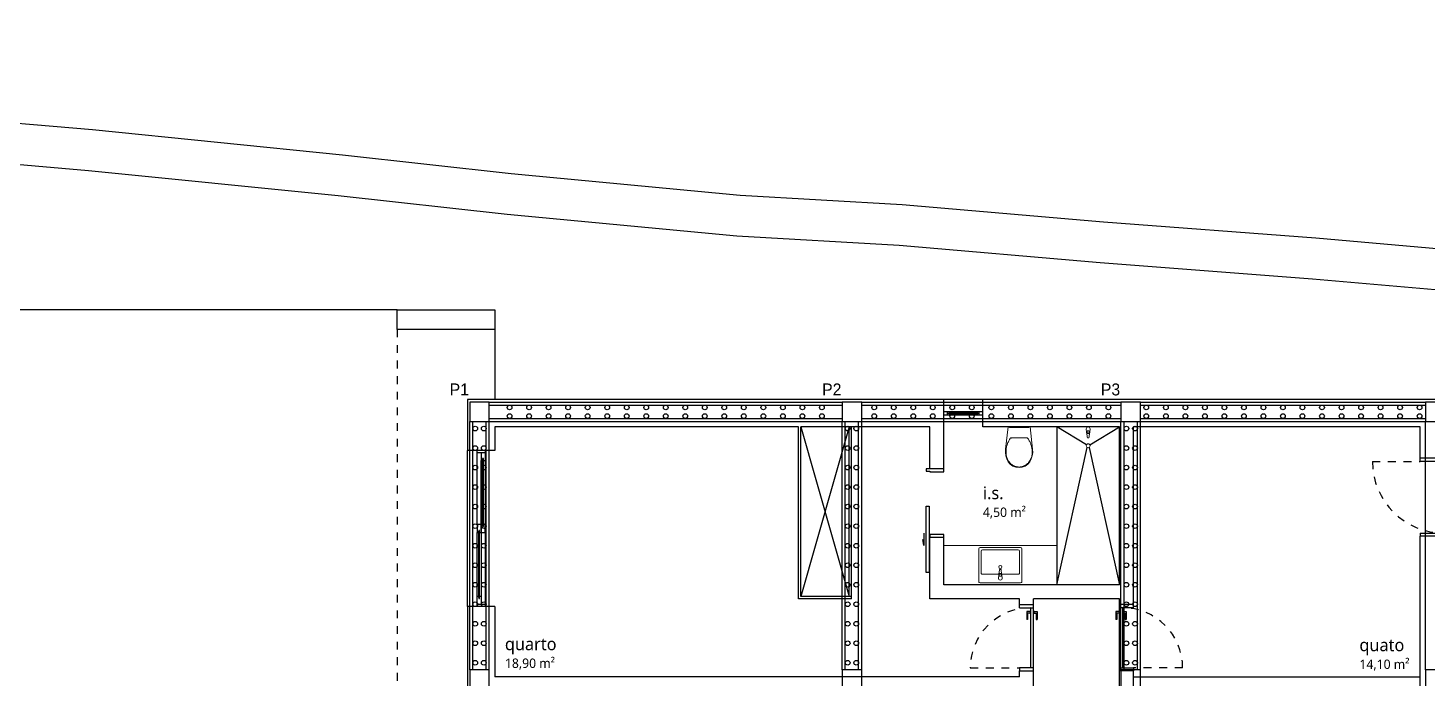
# Model space of a CAD drawing. Header units: millimetres. Extents: x 2071 to 2712, y 1262 to 1380.
# Drawn here: x 2471.84 to 2489.76, y 1369.84 to 1378.16 of the extents above; entities that cross this region are included whole.
import ezdxf
from ezdxf.enums import TextEntityAlignment as Align

# ---------------------------------------------------------------- set-up
doc = ezdxf.new("R2010")
doc.units = ezdxf.units.MM
doc.linetypes.add('Tracejado', pattern=[0.2, 0.1, -0.1])
doc.layers.add('.arquitetura', color=9, linetype='Continuous')
doc.layers.add('.plantas - estrutura em betão', color=8, linetype='Continuous')
doc.styles.add('CYPETXT', font='arial', dxfattribs={"height": 0.2})
doc.styles.add('GENERATED_STYLE_2', font='Trebuchet MS.ttf')

# ---------------------------------------------------------------- blocks, each defined once
blk = doc.blocks.new('sdvdsv')
at = {"layer": '.arquitetura', "ltscale": 0.1}
for p, q in [((464.686, -134.497), (456.742, -134.497)), ((465.936, -134.747), (465.936, -135.647))]:
    blk.add_line(p, q, dxfattribs=at)
at = {"layer": '.arquitetura', "linetype": 'Tracejado', "ltscale": 0.1}
for p, q in [((464.686, -134.747), (464.686, -144.797)), ((477.176, -136.437), (477.786, -136.437)), ((472.026, -139.082), (472.656, -139.082)), ((474.746, -139.082), (474.116, -139.082))]:
    blk.add_line(p, q, dxfattribs=at)
at = {"layer": '.arquitetura', "linetype": 'Continuous'}
for p, q in [((471.686, -135.647), (465.586, -135.647)), ((465.586, -135.647), (465.586, -136.297)), ((471.686, -136.532), (471.686, -135.647)), ((472.186, -135.647), (471.686, -135.647)), ((478.136, -135.647), (472.186, -135.647)), ((472.186, -135.997), (472.186, -135.647)), ((469.826, -135.997), (465.936, -135.997)), ((465.936, -135.997), (465.936, -136.297)), ((469.826, -138.197), (469.826, -135.997)), ((471.506, -135.997), (469.856, -135.997)), ((469.856, -138.167), (469.856, -135.997)), ((470.476, -135.997), (469.856, -138.167)), ((469.856, -135.997), (470.476, -138.167)), ((470.476, -138.167), (470.476, -135.997)), ((470.506, -138.167), (470.506, -135.997)), ((471.506, -136.532), (471.506, -135.997)), ((473.936, -135.997), (472.186, -135.997)), ((473.514, -136.226), (473.136, -135.997)), ((473.136, -135.997), (473.136, -138.017)), ((473.558, -136.225), (473.936, -135.997)), ((473.936, -138.017), (473.936, -135.997)), ((477.786, -135.997), (474.116, -135.997)), ((474.116, -138.272), (474.116, -135.997)), ((477.786, -136.397), (477.786, -135.997)), ((465.936, -136.297), (465.586, -136.297)), ((465.586, -138.297), (465.586, -136.297)), ((473.136, -138.017), (473.523, -136.259)), ((473.548, -136.259), (473.936, -138.017)), ((471.686, -136.532), (471.506, -136.532)), ((478.136, -136.397), (477.786, -136.397)), ((471.506, -138.197), (471.506, -137.412)), ((471.686, -137.412), (471.506, -137.412)), ((471.686, -138.017), (471.686, -137.412)), ((478.136, -137.397), (477.786, -137.397)), ((477.786, -139.847), (477.786, -137.397)), ((473.936, -138.017), (471.686, -138.017)), ((465.586, -138.297), (465.586, -139.547)), ((465.936, -138.297), (465.586, -138.297)), ((465.936, -138.297), (465.936, -139.197)), ((470.506, -138.197), (469.826, -138.197)), ((470.506, -138.167), (469.856, -138.167)), ((470.506, -138.197), (470.506, -138.167)), ((472.656, -138.197), (471.506, -138.197)), ((472.656, -138.272), (472.656, -138.197)), ((472.656, -138.272), (472.836, -138.272)), ((473.936, -138.197), (472.836, -138.197)), ((472.836, -138.272), (472.836, -138.197)), ((473.936, -138.272), (473.936, -138.197)), ((474.116, -138.272), (473.936, -138.272)), ((472.656, -139.197), (465.936, -139.197)), ((472.656, -139.197), (472.656, -139.122)), ((472.656, -139.122), (472.836, -139.122)), ((472.836, -139.452), (472.836, -139.122)), ((473.936, -141.077), (473.936, -139.122)), ((474.116, -139.122), (473.936, -139.122)), ((474.116, -139.847), (474.116, -139.122)), ((474.116, -139.197), (477.786, -139.197))]:
    blk.add_line(p, q, dxfattribs=at)
at = {"layer": '.arquitetura'}
for p, q in [((472.186, -135.802), (471.686, -135.802)), ((471.736, -135.842), (471.736, -135.802)), ((471.751, -135.827), (471.751, -135.817)), ((471.751, -135.817), (471.761, -135.817)), ((471.761, -135.817), (471.761, -135.827)), ((471.761, -135.817), (472.111, -135.817)), ((471.776, -135.802), (471.776, -135.817)), ((472.096, -135.817), (472.096, -135.802)), ((472.111, -135.827), (472.111, -135.817)), ((472.111, -135.817), (472.121, -135.817)), ((472.121, -135.817), (472.121, -135.827)), ((472.136, -135.802), (472.136, -135.842)), ((471.686, -135.842), (472.186, -135.842)), ((471.761, -135.827), (471.751, -135.827)), ((471.761, -135.827), (472.111, -135.827)), ((471.776, -135.827), (471.776, -135.842)), ((472.096, -135.842), (472.096, -135.827)), ((472.121, -135.827), (472.111, -135.827)), ((465.711, -137.247), (465.711, -136.297)), ((465.811, -136.327), (465.711, -136.327)), ((465.761, -136.327), (465.761, -136.427)), ((465.811, -136.297), (465.811, -137.247)), ((465.761, -136.427), (465.781, -136.427)), ((465.761, -137.247), (465.761, -136.427)), ((465.781, -136.402), (465.781, -136.412)), ((465.791, -136.402), (465.781, -136.402)), ((465.781, -136.412), (465.791, -136.412)), ((465.781, -137.262), (465.781, -136.412)), ((465.791, -136.412), (465.791, -136.402)), ((465.791, -137.262), (465.791, -136.412)), ((465.791, -136.427), (465.811, -136.427)), ((477.786, -136.437), (477.786, -136.397)), ((478.136, -136.437), (477.786, -136.437)), ((465.761, -137.247), (465.711, -137.247)), ((465.711, -137.247), (465.711, -137.347)), ((465.781, -137.247), (465.761, -137.247)), ((465.761, -137.247), (465.761, -137.347)), ((465.761, -137.347), (465.761, -137.247)), ((465.811, -137.247), (465.791, -137.247)), ((465.811, -137.347), (465.811, -137.247)), ((465.711, -137.347), (465.731, -137.347)), ((465.711, -138.297), (465.711, -137.347)), ((465.731, -137.322), (465.731, -137.332)), ((465.741, -137.322), (465.731, -137.322)), ((465.731, -137.332), (465.741, -137.332)), ((465.731, -138.182), (465.731, -137.332)), ((465.741, -137.332), (465.741, -137.322)), ((465.741, -138.182), (465.741, -137.332)), ((465.741, -137.347), (465.761, -137.347)), ((465.761, -137.347), (465.811, -137.347)), ((465.761, -137.347), (465.761, -138.267)), ((465.781, -137.262), (465.781, -137.272)), ((465.791, -137.262), (465.781, -137.262)), ((465.781, -137.272), (465.791, -137.272)), ((465.791, -137.272), (465.791, -137.262)), ((465.811, -137.347), (465.811, -138.297)), ((477.786, -137.357), (477.786, -137.397)), ((477.786, -137.357), (478.136, -137.357)), ((465.731, -138.167), (465.711, -138.167)), ((465.711, -138.267), (465.811, -138.267)), ((465.731, -138.182), (465.731, -138.192)), ((465.741, -138.182), (465.731, -138.182)), ((465.731, -138.192), (465.741, -138.192)), ((465.761, -138.167), (465.741, -138.167)), ((465.741, -138.192), (465.741, -138.182)), ((472.656, -138.312), (472.656, -138.272)), ((472.656, -138.312), (472.836, -138.312)), ((472.796, -138.312), (472.796, -139.082)), ((472.836, -139.122), (472.836, -138.272)), ((473.936, -139.122), (473.936, -138.272)), ((474.116, -138.312), (473.936, -138.312)), ((473.976, -138.312), (473.976, -139.082)), ((474.116, -138.312), (474.116, -138.272)), ((472.791, -138.362), (472.749, -138.362)), ((472.749, -138.362), (472.749, -138.462)), ((472.761, -138.462), (472.749, -138.462)), ((472.791, -138.382), (472.761, -138.382)), ((472.761, -138.382), (472.761, -138.462)), ((472.791, -138.352), (472.791, -138.392)), ((472.791, -138.352), (472.796, -138.352)), ((472.791, -138.392), (472.796, -138.392)), ((472.836, -138.352), (472.841, -138.352)), ((472.836, -138.392), (472.841, -138.392)), ((472.841, -138.352), (472.841, -138.392)), ((472.841, -138.362), (472.883, -138.362)), ((472.841, -138.382), (472.871, -138.382)), ((472.871, -138.382), (472.871, -138.462)), ((472.871, -138.462), (472.883, -138.462)), ((472.883, -138.362), (472.883, -138.462)), ((473.931, -138.362), (473.889, -138.362)), ((473.889, -138.362), (473.889, -138.462)), ((473.901, -138.462), (473.889, -138.462)), ((473.931, -138.382), (473.901, -138.382)), ((473.901, -138.382), (473.901, -138.462)), ((473.936, -138.352), (473.931, -138.352)), ((473.931, -138.352), (473.931, -138.392)), ((473.936, -138.392), (473.931, -138.392)), ((473.981, -138.352), (473.976, -138.352)), ((473.981, -138.392), (473.976, -138.392)), ((473.981, -138.352), (473.981, -138.392)), ((473.981, -138.362), (474.023, -138.362)), ((473.981, -138.382), (474.011, -138.382)), ((474.011, -138.382), (474.011, -138.462)), ((474.011, -138.462), (474.023, -138.462)), ((474.023, -138.362), (474.023, -138.462)), ((472.656, -139.082), (472.656, -139.122)), ((472.836, -139.082), (472.656, -139.082)), ((473.936, -139.082), (474.116, -139.082)), ((474.116, -139.082), (474.116, -139.122))]:
    blk.add_line(p, q, dxfattribs=at)
at = {"layer": '.arquitetura', "linetype": 'Continuous', "lineweight": 5}
blk.add_line((473.136, -137.517), (471.686, -137.517), dxfattribs=at)
at = {"layer": '.arquitetura', "linetype": 'Continuous', "flags": 128}
blk.add_lwpolyline([(495.07, -135.125), (493.48, -134.982), (488.171, -134.53), (485.865, -134.359), (479.889, -133.881), (476.452, -133.58), (473.731, -133.373), (471.152, -133.15), (469.078, -133.03), (466.148, -132.754), (463.987, -132.515), (460.783, -132.192), (458.964, -132.037), (456.792, -131.868), (453.072, -131.659), (451.177, -131.425), (449.554, -131.238), (447.517, -131.109), (446.351, -131.089), (444.885, -130.958), (444.047, -130.887)], dxfattribs=at)
at = {"layer": '.arquitetura', "linetype": 'Continuous'}
blk.add_lwpolyline([(495.07, -135.652), (493.434, -135.505), (488.13, -135.054), (485.825, -134.882), (479.845, -134.404), (476.409, -134.103), (473.688, -133.896), (471.114, -133.674), (469.038, -133.553), (466.094, -133.277), (463.932, -133.037), (460.734, -132.715), (458.922, -132.56), (456.757, -132.392), (453.025, -132.182), (451.115, -131.946), (449.507, -131.761), (447.496, -131.634), (446.323, -131.613), (444.84, -131.481), (444.047, -131.413)], dxfattribs=at)
blk.add_lwpolyline([(464.686, -134.497), (465.936, -134.497), (465.936, -134.747), (464.686, -134.747)], close=True, dxfattribs=at)
at = {"layer": '.arquitetura', "linetype": 'Continuous', "lineweight": 5}
for points in [[(472.808, -136.406), (472.789, -136.444), (472.763, -136.474), (472.73, -136.498), (472.692, -136.512), (472.651, -136.517), (472.61, -136.512), (472.572, -136.498), (472.538, -136.474), (472.513, -136.444), (472.494, -136.406), (472.481, -136.366), (472.476, -136.324), (472.478, -136.282), (472.51, -135.997), (472.792, -135.997), (472.824, -136.282), (472.826, -136.324), (472.82, -136.366)], [(472.774, -135.997), (472.774, -136.002), (472.528, -136.002), (472.528, -135.997)]]:
    blk.add_lwpolyline(points, close=True, dxfattribs=at)
for points in [[(473.518, -136.074, 0.545546), (473.553, -136.074, 0.12102), (473.557, -136.064), (473.561, -136.022, 1), (473.511, -136.022), (473.515, -136.064, 0.12102)], [(473.522, -136.062, 1), (473.549, -136.062), (473.549, -136.047), (473.522, -136.047)], [(472.151, -137.992), (472.671, -137.992, 0.414214), (472.686, -137.977), (472.686, -137.557, 0.414214), (472.671, -137.542), (472.151, -137.542, 0.414214), (472.136, -137.557), (472.136, -137.977, 0.414214)], [(472.166, -137.587), (472.166, -137.867, 0.414214), (472.181, -137.882), (472.641, -137.882, 0.414214), (472.656, -137.867), (472.656, -137.587, 0.414214), (472.641, -137.572), (472.181, -137.572, 0.414214)], [(472.424, -137.892, 1), (472.397, -137.892), (472.397, -137.907), (472.424, -137.907)]]:
    blk.add_lwpolyline(points, format="xyb", close=True, dxfattribs=at)
for points in [[(473.553, -136.074), (473.547, -136.127, -0.882566), (473.525, -136.127), (473.518, -136.074)], [(472.393, -137.881, 0.12102), (472.39, -137.89), (472.386, -137.932, 1), (472.436, -137.932), (472.432, -137.89, 0.12102), (472.428, -137.881, 0.545546), (472.393, -137.881), (472.4, -137.828, -0.882566), (472.422, -137.828), (472.428, -137.881)]]:
    blk.add_lwpolyline(points, format="xyb", dxfattribs=at)
at = {"layer": '.arquitetura'}
for points in [[(471.506, -136.532), (471.461, -136.532), (471.461, -136.562), (471.506, -136.562), (471.506, -136.572), (471.686, -136.572), (471.686, -136.532)], [(471.433, -137.355), (471.433, -137.517), (471.42, -137.436)], [(471.686, -137.412), (471.686, -137.372), (471.506, -137.372), (471.506, -137.412)]]:
    blk.add_lwpolyline(points, dxfattribs=at)
blk.add_lwpolyline([(471.501, -137.861), (471.461, -137.861), (471.461, -137.011), (471.501, -137.011)], close=True, dxfattribs=at)
at = {"layer": '.arquitetura', "linetype": 'Continuous', "lineweight": 5}
for centre, radius in [((473.536, -136.237), 0.025), ((472.411, -137.79), 0.02)]:
    blk.add_circle(centre, radius, dxfattribs=at)
at = {"layer": '.arquitetura', "linetype": 'Tracejado', "ltscale": 0.1}
for centre, radius, start, end in [((478.096, -136.437), 0.92, 180, 270), ((472.796, -139.082), 0.77, 90, 180), ((473.976, -139.082), 0.77, 0, 90)]:
    blk.add_arc(centre, radius, start, end, dxfattribs=at)
at = {"layer": '.arquitetura', "linetype": 'Continuous', "lineweight": 5}
blk.add_rational_spline([(472.484, -136.321), (472.481, -136.223), (472.542, -136.138), (472.596, -136.138), (472.651, -136.138), (472.705, -136.138), (472.76, -136.138), (472.821, -136.223), (472.818, -136.321), (472.825, -136.421), (472.732, -136.488), (472.696, -136.51), (472.651, -136.51), (472.606, -136.51), (472.57, -136.488), (472.477, -136.421), (472.484, -136.321)], [1, 0.962013989185, 1, 1, 1, 1, 1, 0.962013989185, 1, 0.90031906162, 1, 0.951314946504, 1, 0.951314946504, 1, 0.90031906162, 1], degree=2, knots=[0, 0, 0, 0.553021, 0.553021, 1.553021, 1.553021, 2.553021, 2.553021, 3.106041, 3.106041, 4.00663, 4.00663, 4.633273, 4.633273, 5.259917, 5.259917, 6.160506, 6.160506, 6.160506], dxfattribs=at)
at = {"layer": '.arquitetura', "char_height": 0.16, "width": 1.63695, "attachment_point": 1, "style": 'GENERATED_STYLE_2'}
for s, insert in [('i.s.\\P{\\H0.75x;4,50 m²}', (472.187, -136.762)), ('quarto\\P{\\H0.75x;18,90 m²}', (466.066, -138.696)), ('quato\\P{\\H0.75x;14,10 m²}', (477.01, -138.709))]:
    blk.add_mtext(s, dxfattribs=dict(at, insert=insert))

msp = doc.modelspace()

# ---------------------------------------------------------------- linework, layer by layer
at = {"layer": '.plantas - estrutura em betão'}
for p, q in [((2477.75133, 1373.37061), (2482.27133, 1373.37061)), ((2477.75133, 1373.33061), (2482.27133, 1373.33061)), ((2482.52133, 1373.37061), (2485.84133, 1373.37061)), ((2482.52133, 1373.33061), (2485.84133, 1373.33061)), ((2486.09133, 1373.37061), (2489.74132, 1373.37061)), ((2486.09133, 1373.33061), (2489.74132, 1373.33061)), ((2477.50133, 1369.94061), (2477.50133, 1373.12061)), ((2477.54133, 1369.94061), (2477.54133, 1373.12061)), ((2477.71133, 1369.94061), (2477.71133, 1373.12061)), ((2477.75133, 1373.16061), (2482.27133, 1373.16061)), ((2477.75133, 1373.12061), (2482.27133, 1373.12061)), ((2477.75133, 1369.94061), (2477.75133, 1373.12061)), ((2482.27133, 1369.94061), (2482.27133, 1373.12061)), ((2482.31133, 1369.94061), (2482.31133, 1373.12061)), ((2482.48133, 1369.94061), (2482.48133, 1373.12061)), ((2482.52133, 1373.16061), (2485.84133, 1373.16061)), ((2482.52133, 1373.12061), (2485.84133, 1373.12061)), ((2482.52133, 1369.94061), (2482.52133, 1373.12061)), ((2485.84133, 1369.94061), (2485.84133, 1373.12061)), ((2485.88133, 1369.94061), (2485.88133, 1373.12061)), ((2486.05133, 1369.94061), (2486.05133, 1373.12061)), ((2486.09133, 1373.16061), (2489.74132, 1373.16061)), ((2486.09133, 1373.12061), (2489.74132, 1373.12061)), ((2486.09133, 1369.94061), (2486.09133, 1373.12061)), ((2489.74132, 1369.94061), (2489.74132, 1373.12061))]:
    msp.add_line(p, q, dxfattribs=at)
for points in [[(2477.50133, 1373.12061), (2477.75133, 1373.12061), (2477.75133, 1373.37061), (2477.50133, 1373.37061), (2477.50133, 1373.12061)], [(2482.27133, 1373.12061), (2482.52133, 1373.12061), (2482.52133, 1373.37061), (2482.27133, 1373.37061), (2482.27133, 1373.12061)], [(2485.84133, 1373.12061), (2486.09133, 1373.12061), (2486.09133, 1373.37061), (2485.84133, 1373.37061), (2485.84133, 1373.12061)], [(2489.74132, 1373.12061), (2489.99132, 1373.12061), (2489.99132, 1373.37061), (2489.74132, 1373.37061), (2489.74132, 1373.12061)], [(2477.50133, 1369.69061), (2477.75133, 1369.69061), (2477.75133, 1369.94061), (2477.50133, 1369.94061), (2477.50133, 1369.69061)], [(2482.27133, 1369.69061), (2482.52133, 1369.69061), (2482.52133, 1369.94061), (2482.27133, 1369.94061), (2482.27133, 1369.69061)], [(2485.84133, 1369.69061), (2486.09133, 1369.69061), (2486.09133, 1369.94061), (2485.84133, 1369.94061), (2485.84133, 1369.69061)], [(2489.74132, 1369.69061), (2489.99132, 1369.69061), (2489.99132, 1369.94061), (2489.74132, 1369.94061), (2489.74132, 1369.69061)]]:
    msp.add_lwpolyline(points, close=True, dxfattribs=at)
for centre in [(2478.01133, 1373.30061), (2478.26133, 1373.30061), (2478.51133, 1373.30061), (2478.76133, 1373.30061), (2479.01133, 1373.30061), (2479.26133, 1373.30061), (2479.51133, 1373.30061), (2479.76133, 1373.30061), (2480.01133, 1373.30061), (2480.26133, 1373.30061), (2480.51133, 1373.30061), (2480.76133, 1373.30061), (2481.01133, 1373.30061), (2481.26133, 1373.30061), (2481.51133, 1373.30061), (2481.76133, 1373.30061), (2482.01133, 1373.30061), (2482.68133, 1373.30061), (2482.93133, 1373.30061), (2483.18133, 1373.30061), (2483.43133, 1373.30061), (2483.68133, 1373.30061), (2483.93133, 1373.30061), (2484.18133, 1373.30061), (2484.43133, 1373.30061), (2484.68133, 1373.30061), (2484.93133, 1373.30061), (2485.18133, 1373.30061), (2485.43133, 1373.30061), (2485.68133, 1373.30061), (2486.16633, 1373.30061), (2486.41633, 1373.30061), (2486.66633, 1373.30061), (2486.91633, 1373.30061), (2487.16633, 1373.30061), (2487.41633, 1373.30061), (2487.66633, 1373.30061), (2487.91633, 1373.30061), (2488.16633, 1373.30061), (2488.41633, 1373.30061), (2488.66633, 1373.30061), (2488.91633, 1373.30061), (2489.16633, 1373.30061), (2489.41633, 1373.30061), (2489.66633, 1373.30061), (2477.57133, 1373.03061), (2477.68133, 1373.03061), (2478.01133, 1373.19061), (2478.26133, 1373.19061), (2478.51133, 1373.19061), (2478.76133, 1373.19061), (2479.01133, 1373.19061), (2479.26133, 1373.19061), (2479.51133, 1373.19061), (2479.76133, 1373.19061), (2480.01133, 1373.19061), (2480.26133, 1373.19061), (2480.51133, 1373.19061), (2480.76133, 1373.19061), (2481.01133, 1373.19061), (2481.26133, 1373.19061), (2481.51133, 1373.19061), (2481.76133, 1373.19061), (2482.01133, 1373.19061), (2482.34133, 1373.03061), (2482.45133, 1373.03061), (2482.68133, 1373.19061), (2482.93133, 1373.19061), (2483.18133, 1373.19061), (2483.43133, 1373.19061), (2483.68133, 1373.19061), (2483.93133, 1373.19061), (2484.18133, 1373.19061), (2484.43133, 1373.19061), (2484.68133, 1373.19061), (2484.93133, 1373.19061), (2485.18133, 1373.19061), (2485.43133, 1373.19061), (2485.68133, 1373.19061), (2485.91133, 1373.03061), (2486.02133, 1373.03061), (2486.16633, 1373.19061), (2486.41633, 1373.19061), (2486.66633, 1373.19061), (2486.91633, 1373.19061), (2487.16633, 1373.19061), (2487.41633, 1373.19061), (2487.66633, 1373.19061), (2487.91633, 1373.19061), (2488.16633, 1373.19061), (2488.41633, 1373.19061), (2488.66633, 1373.19061), (2488.91633, 1373.19061), (2489.16633, 1373.19061), (2489.41633, 1373.19061), (2489.66633, 1373.19061), (2477.57133, 1372.78061), (2477.68133, 1372.78061), (2482.34133, 1372.78061), (2482.45133, 1372.78061), (2485.91133, 1372.78061), (2486.02133, 1372.78061), (2477.57133, 1372.53061), (2477.68133, 1372.53061), (2482.34133, 1372.53061), (2482.45133, 1372.53061), (2485.91133, 1372.53061), (2486.02133, 1372.53061), (2477.57133, 1372.28061), (2477.68133, 1372.28061), (2482.34133, 1372.28061), (2482.45133, 1372.28061), (2485.91133, 1372.28061), (2486.02133, 1372.28061), (2477.57133, 1372.03061), (2477.68133, 1372.03061), (2482.34133, 1372.03061), (2482.45133, 1372.03061), (2485.91133, 1372.03061), (2486.02133, 1372.03061), (2477.57133, 1371.78061), (2477.68133, 1371.78061), (2482.34133, 1371.78061), (2482.45133, 1371.78061), (2485.91133, 1371.78061), (2486.02133, 1371.78061), (2477.57133, 1371.53061), (2477.68133, 1371.53061), (2482.34133, 1371.53061), (2482.45133, 1371.53061), (2485.91133, 1371.53061), (2486.02133, 1371.53061), (2477.57133, 1371.28061), (2477.68133, 1371.28061), (2482.34133, 1371.28061), (2482.45133, 1371.28061), (2485.91133, 1371.28061), (2486.02133, 1371.28061), (2477.57133, 1371.03061), (2477.68133, 1371.03061), (2482.34133, 1371.03061), (2482.45133, 1371.03061), (2485.91133, 1371.03061), (2486.02133, 1371.03061), (2477.57133, 1370.78061), (2477.68133, 1370.78061), (2482.34133, 1370.78061), (2482.45133, 1370.78061), (2485.91133, 1370.78061), (2486.02133, 1370.78061), (2477.57133, 1370.53061), (2477.68133, 1370.53061), (2482.34133, 1370.53061), (2482.45133, 1370.53061), (2485.91133, 1370.53061), (2486.02133, 1370.53061), (2477.57133, 1370.28061), (2477.68133, 1370.28061), (2482.34133, 1370.28061), (2482.45133, 1370.28061), (2485.91133, 1370.28061), (2486.02133, 1370.28061), (2477.57133, 1370.03061), (2477.68133, 1370.03061), (2482.34133, 1370.03061), (2482.45133, 1370.03061), (2485.91133, 1370.03061), (2486.02133, 1370.03061)]:
    msp.add_circle(centre, 0.03, dxfattribs=at)

# ---------------------------------------------------------------- block references
at = {"layer": '.arquitetura', "linetype": 'Continuous'}
msp.add_blockref('sdvdsv', (2011.88558, 1509.04785), dxfattribs=at)

# ---------------------------------------------------------------- texts
at = {"layer": '.plantas - estrutura em betão', "style": 'CYPETXT', "width": 0.944637}
for s, p, p2 in [('P1', (2477.24383, 1373.45478), (2477.49133, 1373.45478)), ('P2', (2482.01383, 1373.45478), (2482.26133, 1373.45478)), ('P3', (2485.58383, 1373.45478), (2485.83133, 1373.45478))]:
    msp.add_text(s, height=0.153333, dxfattribs=at).set_placement(p, p2, align=Align.FIT)

doc.saveas('drawing.dxf')
